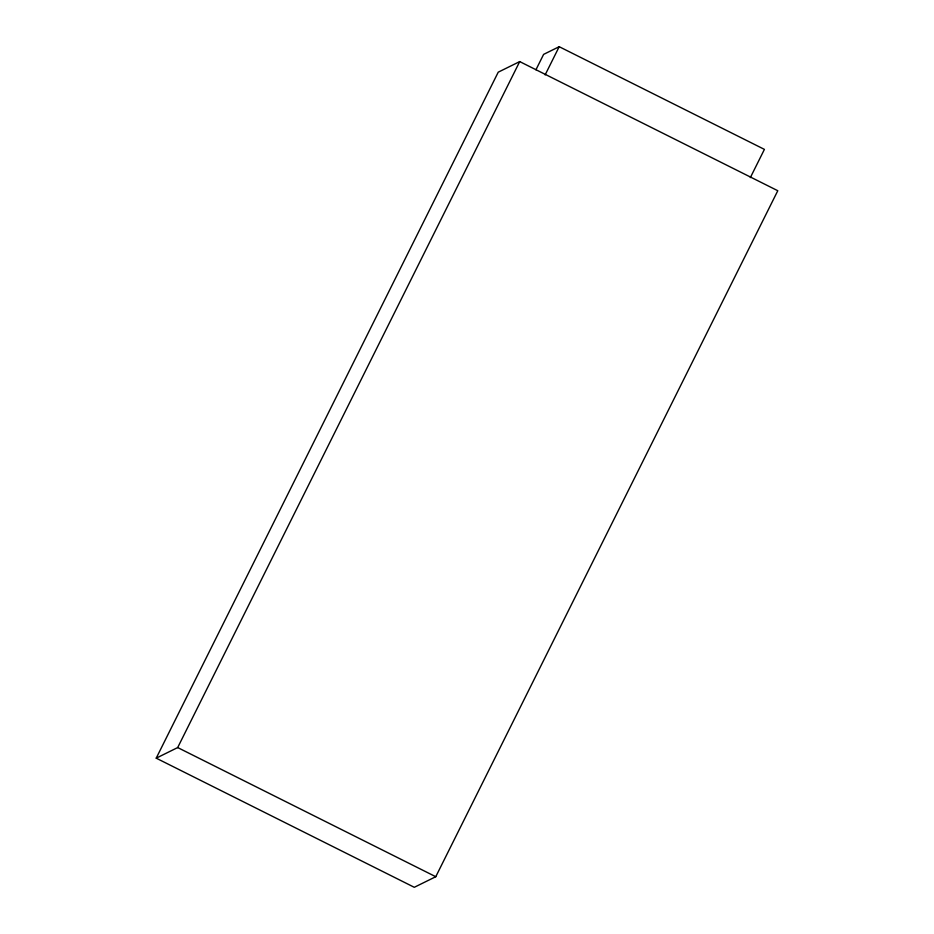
<?xml version="1.0" encoding="UTF-8"?>
<svg xmlns="http://www.w3.org/2000/svg" width="934" height="934" viewBox="0 0 934 934"><rect width="100%" height="100%" fill="white"/><g stroke="black" fill="none" stroke-linecap="round" stroke-linejoin="round"><path stroke-width="1.4" d="M156.212 758.163L498.231 72.175L519.713 61.586L777.788 190.723L435.769 876.711L414.287 887.3L156.212 758.163L177.682 747.562L519.713 61.586M535.941 69.781L543.611 54.382L559.197 46.7L764.409 149.382L750.341 177.612M545.129 74.918L559.197 46.7M177.682 747.562L435.769 876.711"/></g></svg>
